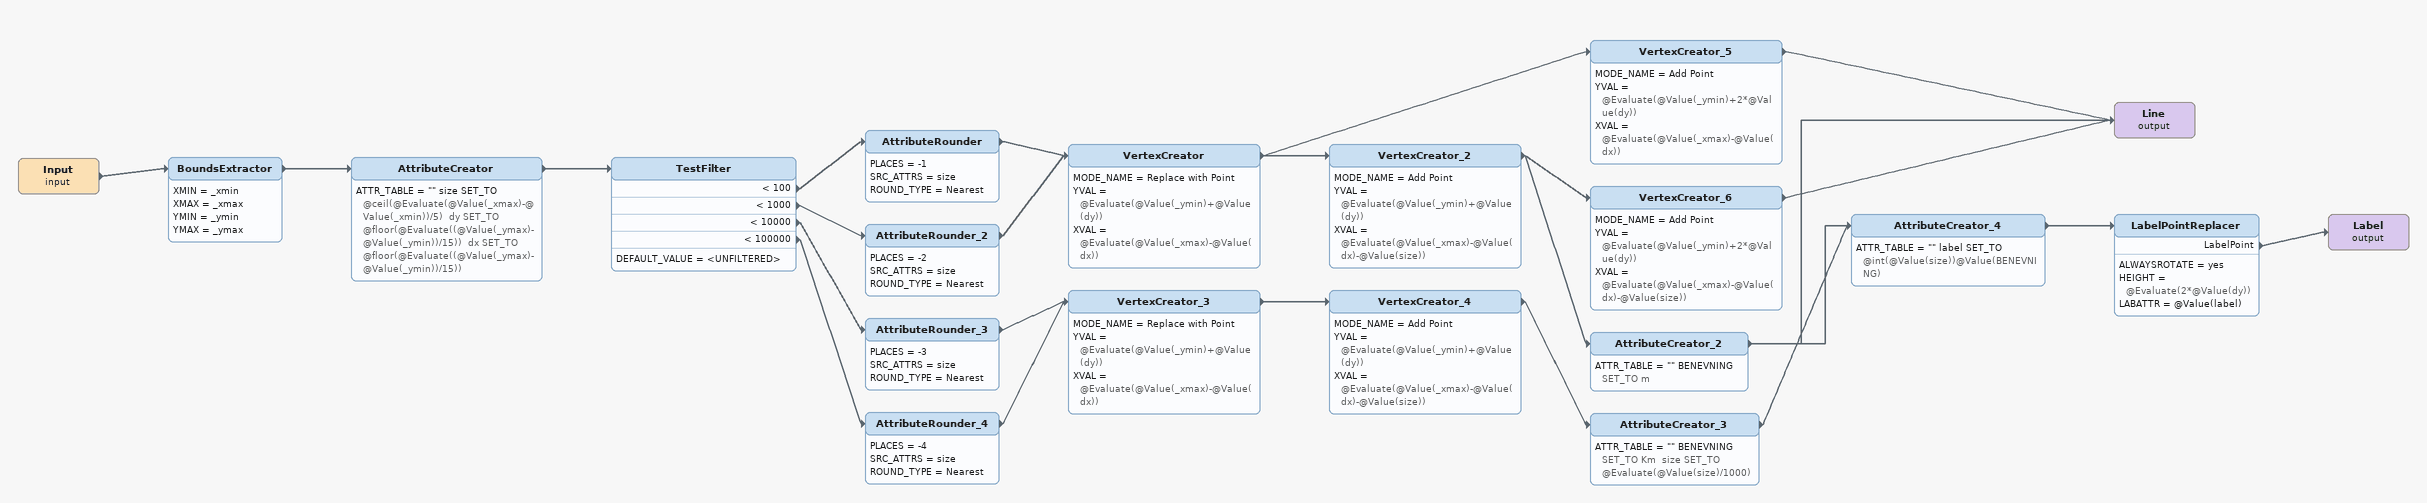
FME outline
Input (input)
    -> BoundsExtractor
BoundsExtractor
    XMIN = _xmin
    XMAX = _xmax
    YMIN = _ymin
    YMAX = _ymax
    -> AttributeCreator
AttributeCreator
    ATTR_TABLE = "" size SET_TO @ceil(@Evaluate(@Value(_xmax)-@Value(_xmin))/5)  dy SET_TO @floor(@Evaluate((@Value(_ymax)-@Value(_ymin))/15))  dx SET_TO @floor(@Evaluate((@Value(_ymax)-@Value(_ymin))/15))
    -> TestFilter
TestFilter
    DEFAULT_VALUE = <UNFILTERED>
    < 100 -> AttributeRounder
    < 1000 -> AttributeRounder_2
    < 10000 -> AttributeRounder_3
    < 100000 -> AttributeRounder_4
AttributeRounder
    PLACES = -1
    SRC_ATTRS = size
    ROUND_TYPE = Nearest
    -> VertexCreator
AttributeRounder_2
    PLACES = -2
    SRC_ATTRS = size
    ROUND_TYPE = Nearest
    -> VertexCreator
VertexCreator
    MODE_NAME = Replace with Point
    YVAL = @Evaluate(@Value(_ymin)+@Value(dy))
    XVAL = @Evaluate(@Value(_xmax)-@Value(dx))
    -> VertexCreator_2
    -> VertexCreator_5
VertexCreator_5
    MODE_NAME = Add Point
    YVAL = @Evaluate(@Value(_ymin)+2*@Value(dy))
    XVAL = @Evaluate(@Value(_xmax)-@Value(dx))
    -> Line (output)
VertexCreator_2
    MODE_NAME = Add Point
    YVAL = @Evaluate(@Value(_ymin)+@Value(dy))
    XVAL = @Evaluate(@Value(_xmax)-@Value(dx)-@Value(size))
    -> AttributeCreator_2
    -> VertexCreator_6
VertexCreator_6
    MODE_NAME = Add Point
    YVAL = @Evaluate(@Value(_ymin)+2*@Value(dy))
    XVAL = @Evaluate(@Value(_xmax)-@Value(dx)-@Value(size))
    -> Line (output)
AttributeCreator_2
    ATTR_TABLE = "" BENEVNING SET_TO m
    -> AttributeCreator_4
    -> Line (output)
Line (output)
AttributeRounder_3
    PLACES = -3
    SRC_ATTRS = size
    ROUND_TYPE = Nearest
    -> VertexCreator_3
AttributeRounder_4
    PLACES = -4
    SRC_ATTRS = size
    ROUND_TYPE = Nearest
    -> VertexCreator_3
VertexCreator_3
    MODE_NAME = Replace with Point
    YVAL = @Evaluate(@Value(_ymin)+@Value(dy))
    XVAL = @Evaluate(@Value(_xmax)-@Value(dx))
    -> VertexCreator_4
VertexCreator_4
    MODE_NAME = Add Point
    YVAL = @Evaluate(@Value(_ymin)+@Value(dy))
    XVAL = @Evaluate(@Value(_xmax)-@Value(dx)-@Value(size))
    -> AttributeCreator_3
AttributeCreator_3
    ATTR_TABLE = "" BENEVNING SET_TO Km  size SET_TO @Evaluate(@Value(size)/1000)
    -> AttributeCreator_4
AttributeCreator_4
    ATTR_TABLE = "" label SET_TO @int(@Value(size))@Value(BENEVNING)
    -> LabelPointReplacer
LabelPointReplacer
    ALWAYSROTATE = yes
    HEIGHT = @Evaluate(2*@Value(dy))
    LABATTR = @Value(label)
    LabelPoint -> Label (output)
Label (output)
